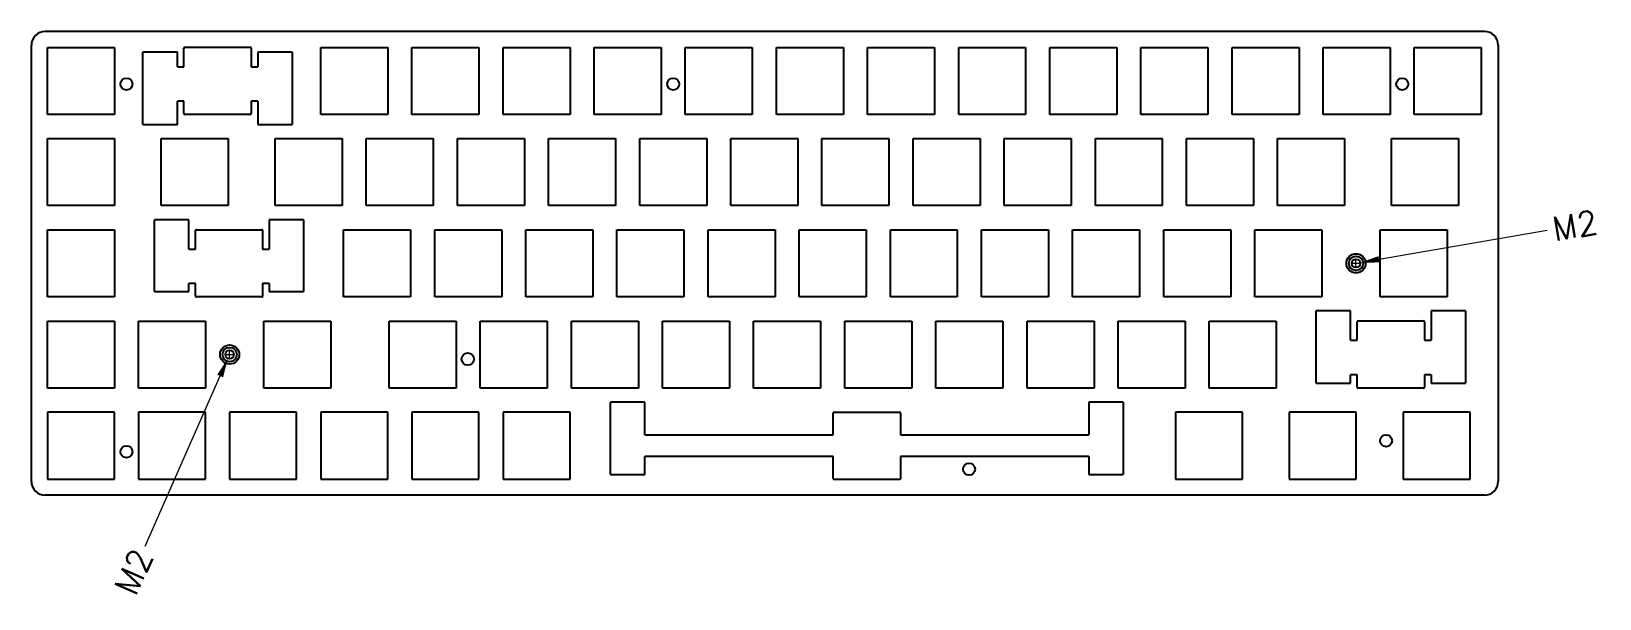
# Model space of a CAD drawing. Header units: millimetres. Extents: x 2562 to 4353, y 2000 to 2227.
# Drawn here: x 3024.2 to 3352, y 2072.8 to 2191.3 of the extents above; entities that cross this region are included whole.
import ezdxf

# ---------------------------------------------------------------- set-up
doc = ezdxf.new("R2010")
doc.units = ezdxf.units.MM
doc.styles.add('ROMANS', font='romans.shx', dxfattribs={"bigfont": 'gbcbig.shx'})
doc.dimstyles.new('铝板', dxfattribs={"dimtxt": 5, "dimasz": 4, "dimexe": 1, "dimexo": 1, "dimgap": 1.5, "dimtad": 0, "dimzin": 0, "dimdsep": 46, "dimtxsty": 'ROMANS', "dimcen": 1, "dimclrd": 4, "dimclre": 4, "dimclrt": 6, "dimadec": 0, "dimazin": 0, "dimtm": 1e-09, "dimtfac": 0.8, "dimtofl": 0, "dimtmove": 0, "dimatfit": 3, "dimfxl": 0, "dimtolj": 1, "dimtzin": 0, "dimlwd": 20, "dimlwe": 20, "dimarcsym": 0})

# ---------------------------------------------------------------- blocks, each defined once
blk = doc.blocks.new('*D49')
at = {"color": 4, "lineweight": 20, "transparency": 16777216}
for p, q in [((3065.65, 2122.76), (3065.65, 2124.76)), ((3064.65, 2123.76), (3066.65, 2123.76)), ((3047.97, 2083.76), (3063.67, 2119.28))]:
    blk.add_line(p, q, dxfattribs=at)
at = {"color": 4, "transparency": 16777216}
blk.add_solid([(3063.06, 2119.55), (3064.28, 2119.01), (3065.29, 2122.94)], dxfattribs=at)
at = {"layer": 'Defpoints', "color": 0, "transparency": 16777216}
for p in [(3066.02, 2124.58), (3065.29, 2122.94)]:
    blk.add_point(p, dxfattribs=at)
at = {"color": 6, "transparency": 16777216, "insert": (3045.58, 2078.36), "char_height": 5, "attachment_point": 5, "rotation": 66.1478, "style": 'ROMANS'}
blk.add_mtext('\\A1;M2', dxfattribs=at)
blk = doc.blocks.new('*D50')
at = {"color": 4, "lineweight": 20, "transparency": 16777216}
for p, q in [((3341.08, 2149.7), (3305.94, 2143.64)), ((3300.11, 2142.81), (3302.11, 2142.81)), ((3301.11, 2141.81), (3301.11, 2143.81))]:
    blk.add_line(p, q, dxfattribs=at)
at = {"color": 4, "transparency": 16777216}
blk.add_solid([(3305.83, 2144.3), (3306.06, 2142.99), (3302, 2142.96)], dxfattribs=at)
at = {"layer": 'Defpoints', "color": 0, "transparency": 16777216}
for p in [(3300.23, 2142.66), (3302, 2142.96)]:
    blk.add_point(p, dxfattribs=at)
at = {"color": 6, "transparency": 16777216, "insert": (3346.89, 2150.71), "char_height": 5, "attachment_point": 5, "rotation": 9.7882, "style": 'ROMANS'}
blk.add_mtext('\\A1;M2', dxfattribs=at)

msp = doc.modelspace()

# ---------------------------------------------------------------- linework, layer by layer
at = {"color": 7, "linetype": 'Continuous'}
for p, q in [((3327.955, 2191.259), (3027.105, 2191.259)), ((3024.205, 2097.259), (3024.205, 2188.359)), ((3027.555, 2173.909), (3027.555, 2187.909)), ((3027.555, 2187.909), (3041.555, 2187.909)), ((3041.555, 2187.909), (3041.555, 2173.909)), ((3047.525, 2171.809), (3047.525, 2186.909)), ((3054.725, 2186.909), (3047.525, 2186.909)), ((3054.725, 2183.889), (3054.725, 2186.909)), ((3056.1, 2183.889), (3056.1, 2187.734)), ((3056.3, 2187.934), (3069.95, 2187.934)), ((3070.15, 2187.734), (3070.15, 2183.889)), ((3071.525, 2186.909), (3071.525, 2183.889)), ((3078.725, 2186.909), (3071.525, 2186.909)), ((3078.725, 2186.909), (3078.725, 2171.809)), ((3084.705, 2173.909), (3084.705, 2187.909)), ((3084.705, 2187.909), (3098.705, 2187.909)), ((3098.705, 2187.909), (3098.705, 2173.909)), ((3103.755, 2173.909), (3103.755, 2187.909)), ((3103.755, 2187.909), (3117.755, 2187.909)), ((3117.755, 2187.909), (3117.755, 2173.909)), ((3122.805, 2173.909), (3122.805, 2187.909)), ((3122.805, 2187.909), (3136.805, 2187.909)), ((3136.805, 2187.909), (3136.805, 2173.909)), ((3141.855, 2173.909), (3141.855, 2187.909)), ((3141.855, 2187.909), (3155.855, 2187.909)), ((3155.855, 2187.909), (3155.855, 2173.909)), ((3160.905, 2173.909), (3160.905, 2187.909)), ((3160.905, 2187.909), (3174.905, 2187.909)), ((3174.905, 2187.909), (3174.905, 2173.909)), ((3179.955, 2173.909), (3179.955, 2187.909)), ((3179.955, 2187.909), (3193.955, 2187.909)), ((3193.955, 2187.909), (3193.955, 2173.909)), ((3199.005, 2173.909), (3199.005, 2187.909)), ((3199.005, 2187.909), (3213.005, 2187.909)), ((3213.005, 2187.909), (3213.005, 2173.909)), ((3218.055, 2173.909), (3218.055, 2187.909)), ((3218.055, 2187.909), (3232.055, 2187.909)), ((3232.055, 2187.909), (3232.055, 2173.909)), ((3237.105, 2187.909), (3251.105, 2187.909)), ((3237.105, 2173.909), (3237.105, 2187.909)), ((3251.105, 2187.909), (3251.105, 2173.909)), ((3256.155, 2187.909), (3270.155, 2187.909)), ((3256.155, 2173.909), (3256.155, 2187.909)), ((3270.155, 2187.909), (3270.155, 2173.909)), ((3275.205, 2187.909), (3289.205, 2187.909)), ((3275.205, 2173.909), (3275.205, 2187.909)), ((3289.205, 2187.909), (3289.205, 2173.909)), ((3294.255, 2187.909), (3308.255, 2187.909)), ((3294.255, 2173.909), (3294.255, 2187.909)), ((3308.255, 2187.909), (3308.255, 2173.909)), ((3313.305, 2187.909), (3327.305, 2187.909)), ((3313.305, 2173.909), (3313.305, 2187.909)), ((3327.305, 2187.909), (3327.305, 2173.909)), ((3330.855, 2188.359), (3330.855, 2097.259)), ((3054.725, 2183.889), (3056.1, 2183.889)), ((3070.15, 2183.889), (3071.525, 2183.889)), ((3041.555, 2173.909), (3027.555, 2173.909)), ((3054.725, 2171.809), (3054.725, 2176.679)), ((3056.1, 2176.679), (3054.725, 2176.679)), ((3056.1, 2174.084), (3056.1, 2176.679)), ((3069.95, 2173.884), (3056.3, 2173.884)), ((3070.15, 2176.679), (3070.15, 2174.084)), ((3071.525, 2176.679), (3070.15, 2176.679)), ((3071.525, 2176.679), (3071.525, 2171.809)), ((3098.705, 2173.909), (3084.705, 2173.909)), ((3117.755, 2173.909), (3103.755, 2173.909)), ((3136.805, 2173.909), (3122.805, 2173.909)), ((3155.855, 2173.909), (3141.855, 2173.909)), ((3174.905, 2173.909), (3160.905, 2173.909)), ((3193.955, 2173.909), (3179.955, 2173.909)), ((3213.005, 2173.909), (3199.005, 2173.909)), ((3232.055, 2173.909), (3218.055, 2173.909)), ((3251.105, 2173.909), (3237.105, 2173.909)), ((3270.155, 2173.909), (3256.155, 2173.909)), ((3289.205, 2173.909), (3275.205, 2173.909)), ((3308.255, 2173.909), (3294.255, 2173.909)), ((3327.305, 2173.909), (3313.305, 2173.909)), ((3047.525, 2171.809), (3054.725, 2171.809)), ((3071.525, 2171.809), (3078.725, 2171.809)), ((3027.555, 2154.859), (3027.555, 2168.859)), ((3027.555, 2168.859), (3041.555, 2168.859)), ((3041.555, 2168.859), (3041.555, 2154.859)), ((3051.365, 2154.859), (3051.365, 2168.859)), ((3051.365, 2168.859), (3065.365, 2168.859)), ((3065.365, 2168.859), (3065.365, 2154.859)), ((3075.175, 2154.859), (3075.175, 2168.859)), ((3075.175, 2168.859), (3089.175, 2168.859)), ((3089.175, 2168.859), (3089.175, 2154.859)), ((3094.225, 2154.859), (3094.225, 2168.859)), ((3094.225, 2168.859), (3108.225, 2168.859)), ((3108.225, 2168.859), (3108.225, 2154.859)), ((3113.275, 2154.859), (3113.275, 2168.859)), ((3113.275, 2168.859), (3127.275, 2168.859)), ((3127.275, 2168.859), (3127.275, 2154.859)), ((3132.325, 2154.859), (3132.325, 2168.859)), ((3132.325, 2168.859), (3146.325, 2168.859)), ((3146.325, 2168.859), (3146.325, 2154.859)), ((3151.375, 2154.859), (3151.375, 2168.859)), ((3151.375, 2168.859), (3165.375, 2168.859)), ((3165.375, 2168.859), (3165.375, 2154.859)), ((3170.425, 2154.859), (3170.425, 2168.859)), ((3170.425, 2168.859), (3184.425, 2168.859)), ((3184.425, 2168.859), (3184.425, 2154.859)), ((3189.475, 2154.859), (3189.475, 2168.859)), ((3189.475, 2168.859), (3203.475, 2168.859)), ((3203.475, 2168.859), (3203.475, 2154.859)), ((3208.525, 2154.859), (3208.525, 2168.859)), ((3208.525, 2168.859), (3222.525, 2168.859)), ((3222.525, 2168.859), (3222.525, 2154.859)), ((3227.575, 2168.859), (3241.575, 2168.859)), ((3227.575, 2154.859), (3227.575, 2168.859)), ((3241.575, 2168.859), (3241.575, 2154.859)), ((3246.625, 2168.859), (3260.625, 2168.859)), ((3246.625, 2154.859), (3246.625, 2168.859)), ((3260.625, 2168.859), (3260.625, 2154.859)), ((3265.675, 2168.859), (3279.675, 2168.859)), ((3265.675, 2154.859), (3265.675, 2168.859)), ((3279.675, 2168.859), (3279.675, 2154.859)), ((3284.725, 2168.859), (3298.725, 2168.859)), ((3284.725, 2154.859), (3284.725, 2168.859)), ((3298.725, 2168.859), (3298.725, 2154.859)), ((3308.555, 2168.859), (3322.555, 2168.859)), ((3308.555, 2154.859), (3308.555, 2168.859)), ((3322.555, 2168.859), (3322.555, 2154.859)), ((3041.555, 2154.859), (3027.555, 2154.859)), ((3065.365, 2154.859), (3051.365, 2154.859)), ((3089.175, 2154.859), (3075.175, 2154.859)), ((3108.225, 2154.859), (3094.225, 2154.859)), ((3127.275, 2154.859), (3113.275, 2154.859)), ((3146.325, 2154.859), (3132.325, 2154.859)), ((3165.375, 2154.859), (3151.375, 2154.859)), ((3184.425, 2154.859), (3170.425, 2154.859)), ((3203.475, 2154.859), (3189.475, 2154.859)), ((3222.525, 2154.859), (3208.525, 2154.859)), ((3241.575, 2154.859), (3227.575, 2154.859)), ((3260.625, 2154.859), (3246.625, 2154.859)), ((3279.675, 2154.859), (3265.675, 2154.859)), ((3298.725, 2154.859), (3284.725, 2154.859)), ((3322.555, 2154.859), (3308.555, 2154.859)), ((3049.925, 2136.909), (3049.925, 2151.909)), ((3057.125, 2151.909), (3049.925, 2151.909)), ((3057.125, 2145.789), (3057.125, 2151.909)), ((3073.925, 2151.909), (3073.925, 2145.789)), ((3081.125, 2151.909), (3073.925, 2151.909)), ((3081.125, 2151.909), (3081.125, 2136.909)), ((3027.555, 2135.809), (3027.555, 2149.809)), ((3027.555, 2149.809), (3041.555, 2149.809)), ((3041.555, 2149.809), (3041.555, 2135.809)), ((3058.5, 2145.789), (3058.5, 2149.634)), ((3058.7, 2149.834), (3072.35, 2149.834)), ((3072.55, 2149.634), (3072.55, 2145.789)), ((3089.475, 2135.809), (3089.475, 2149.809)), ((3089.475, 2149.809), (3103.475, 2149.809)), ((3103.475, 2149.809), (3103.475, 2135.809)), ((3108.525, 2135.809), (3108.525, 2149.809)), ((3108.525, 2149.809), (3122.525, 2149.809)), ((3122.525, 2149.809), (3122.525, 2135.809)), ((3127.575, 2135.809), (3127.575, 2149.809)), ((3127.575, 2149.809), (3141.575, 2149.809)), ((3141.575, 2149.809), (3141.575, 2135.809)), ((3146.625, 2135.809), (3146.625, 2149.809)), ((3146.625, 2149.809), (3160.625, 2149.809)), ((3160.625, 2149.809), (3160.625, 2135.809)), ((3165.675, 2135.809), (3165.675, 2149.809)), ((3165.675, 2149.809), (3179.675, 2149.809)), ((3179.675, 2149.809), (3179.675, 2135.809)), ((3184.725, 2135.809), (3184.725, 2149.809)), ((3184.725, 2149.809), (3198.725, 2149.809)), ((3198.725, 2149.809), (3198.725, 2135.809)), ((3203.775, 2149.809), (3217.775, 2149.809)), ((3203.775, 2135.809), (3203.775, 2149.809)), ((3217.775, 2149.809), (3217.775, 2135.809)), ((3222.825, 2149.809), (3236.825, 2149.809)), ((3222.825, 2135.809), (3222.825, 2149.809)), ((3236.825, 2149.809), (3236.825, 2135.809)), ((3241.875, 2149.809), (3255.875, 2149.809)), ((3241.875, 2135.809), (3241.875, 2149.809)), ((3255.875, 2149.809), (3255.875, 2135.809)), ((3260.925, 2149.809), (3274.925, 2149.809)), ((3260.925, 2135.809), (3260.925, 2149.809)), ((3274.925, 2149.809), (3274.925, 2135.809)), ((3279.975, 2149.809), (3293.975, 2149.809)), ((3279.975, 2135.809), (3279.975, 2149.809)), ((3293.975, 2149.809), (3293.975, 2135.809)), ((3306.165, 2149.809), (3320.165, 2149.809)), ((3306.165, 2135.809), (3306.165, 2149.809)), ((3320.165, 2149.809), (3320.165, 2135.809)), ((3057.125, 2145.789), (3058.5, 2145.789)), ((3072.55, 2145.789), (3073.925, 2145.789)), ((3057.125, 2136.909), (3057.125, 2138.579)), ((3058.5, 2138.579), (3057.125, 2138.579)), ((3058.5, 2135.984), (3058.5, 2138.579)), ((3072.55, 2138.579), (3072.55, 2135.984)), ((3073.925, 2138.579), (3072.55, 2138.579)), ((3073.925, 2138.579), (3073.925, 2136.909)), ((3041.555, 2135.809), (3027.555, 2135.809)), ((3049.925, 2136.909), (3057.125, 2136.909)), ((3072.35, 2135.784), (3058.7, 2135.784)), ((3073.925, 2136.909), (3081.125, 2136.909)), ((3103.475, 2135.809), (3089.475, 2135.809)), ((3122.525, 2135.809), (3108.525, 2135.809)), ((3141.575, 2135.809), (3127.575, 2135.809)), ((3160.625, 2135.809), (3146.625, 2135.809)), ((3179.675, 2135.809), (3165.675, 2135.809)), ((3198.725, 2135.809), (3184.725, 2135.809)), ((3217.775, 2135.809), (3203.775, 2135.809)), ((3236.825, 2135.809), (3222.825, 2135.809)), ((3255.875, 2135.809), (3241.875, 2135.809)), ((3274.925, 2135.809), (3260.925, 2135.809)), ((3293.975, 2135.809), (3279.975, 2135.809)), ((3320.165, 2135.809), (3306.165, 2135.809)), ((3299.995, 2132.859), (3292.795, 2132.859)), ((3292.795, 2117.759), (3292.795, 2132.859)), ((3299.995, 2126.739), (3299.995, 2132.859)), ((3323.995, 2132.859), (3316.795, 2132.859)), ((3316.795, 2132.859), (3316.795, 2126.739)), ((3323.995, 2132.859), (3323.995, 2117.759)), ((3027.555, 2116.759), (3027.555, 2130.759)), ((3027.555, 2130.759), (3041.555, 2130.759)), ((3041.555, 2130.759), (3041.555, 2116.759)), ((3046.605, 2116.759), (3046.605, 2130.759)), ((3046.605, 2130.759), (3060.605, 2130.759)), ((3060.605, 2130.759), (3060.605, 2116.759)), ((3072.8, 2116.759), (3072.8, 2130.759)), ((3072.8, 2130.759), (3086.8, 2130.759)), ((3086.8, 2130.759), (3086.8, 2116.759)), ((3098.995, 2116.759), (3098.995, 2130.759)), ((3098.995, 2130.759), (3112.995, 2130.759)), ((3112.995, 2130.759), (3112.995, 2116.759)), ((3118.045, 2116.759), (3118.045, 2130.759)), ((3118.045, 2130.759), (3132.045, 2130.759)), ((3132.045, 2130.759), (3132.045, 2116.759)), ((3137.095, 2116.759), (3137.095, 2130.759)), ((3137.095, 2130.759), (3151.095, 2130.759)), ((3151.095, 2130.759), (3151.095, 2116.759)), ((3156.145, 2116.759), (3156.145, 2130.759)), ((3156.145, 2130.759), (3170.145, 2130.759)), ((3170.145, 2130.759), (3170.145, 2116.759)), ((3175.195, 2130.759), (3189.195, 2130.759)), ((3175.195, 2116.759), (3175.195, 2130.759)), ((3189.195, 2130.759), (3189.195, 2116.759)), ((3194.245, 2130.759), (3208.245, 2130.759)), ((3194.245, 2116.759), (3194.245, 2130.759)), ((3208.245, 2130.759), (3208.245, 2116.759)), ((3213.295, 2130.759), (3227.295, 2130.759)), ((3213.295, 2116.759), (3213.295, 2130.759)), ((3227.295, 2130.759), (3227.295, 2116.759)), ((3232.345, 2130.759), (3246.345, 2130.759)), ((3232.345, 2116.759), (3232.345, 2130.759)), ((3246.345, 2130.759), (3246.345, 2116.759)), ((3251.395, 2130.759), (3265.395, 2130.759)), ((3251.395, 2116.759), (3251.395, 2130.759)), ((3265.395, 2130.759), (3265.395, 2116.759)), ((3270.445, 2130.759), (3284.445, 2130.759)), ((3270.445, 2116.759), (3270.445, 2130.759)), ((3284.445, 2130.759), (3284.445, 2116.759)), ((3301.37, 2126.739), (3301.37, 2130.584)), ((3301.57, 2130.784), (3315.22, 2130.784)), ((3315.42, 2130.584), (3315.42, 2126.739)), ((3299.995, 2126.739), (3301.37, 2126.739)), ((3315.42, 2126.739), (3316.795, 2126.739)), ((3301.37, 2119.529), (3299.995, 2119.529)), ((3299.995, 2117.759), (3299.995, 2119.529)), ((3301.37, 2116.934), (3301.37, 2119.529)), ((3316.795, 2119.529), (3315.42, 2119.529)), ((3315.42, 2119.529), (3315.42, 2116.934)), ((3316.795, 2119.529), (3316.795, 2117.759)), ((3041.555, 2116.759), (3027.555, 2116.759)), ((3060.605, 2116.759), (3046.605, 2116.759)), ((3086.8, 2116.759), (3072.8, 2116.759)), ((3112.995, 2116.759), (3098.995, 2116.759)), ((3132.045, 2116.759), (3118.045, 2116.759)), ((3151.095, 2116.759), (3137.095, 2116.759)), ((3170.145, 2116.759), (3156.145, 2116.759)), ((3189.195, 2116.759), (3175.195, 2116.759)), ((3208.245, 2116.759), (3194.245, 2116.759)), ((3227.295, 2116.759), (3213.295, 2116.759)), ((3246.345, 2116.759), (3232.345, 2116.759)), ((3265.395, 2116.759), (3251.395, 2116.759)), ((3284.445, 2116.759), (3270.445, 2116.759)), ((3292.795, 2117.759), (3299.995, 2117.759)), ((3315.22, 2116.734), (3301.57, 2116.734)), ((3316.795, 2117.759), (3323.995, 2117.759)), ((3027.555, 2111.709), (3027.555, 2097.709)), ((3041.555, 2111.709), (3027.555, 2111.709)), ((3041.555, 2097.709), (3041.555, 2111.709)), ((3046.605, 2111.709), (3046.605, 2097.709)), ((3060.605, 2111.709), (3046.605, 2111.709)), ((3060.605, 2097.709), (3060.605, 2111.709)), ((3065.655, 2111.709), (3065.655, 2097.709)), ((3079.655, 2111.709), (3065.655, 2111.709)), ((3079.655, 2097.709), (3079.655, 2111.709)), ((3084.705, 2111.709), (3084.705, 2097.709)), ((3098.705, 2111.709), (3084.705, 2111.709)), ((3098.705, 2097.709), (3098.705, 2111.709)), ((3103.755, 2111.709), (3103.755, 2097.709)), ((3117.755, 2111.709), (3103.755, 2111.709)), ((3117.755, 2097.709), (3117.755, 2111.709)), ((3122.805, 2111.709), (3122.805, 2097.709)), ((3136.805, 2111.709), (3122.805, 2111.709)), ((3136.805, 2097.709), (3136.805, 2111.709)), ((3145.255, 2098.709), (3145.255, 2113.809)), ((3152.455, 2113.809), (3145.255, 2113.809)), ((3152.455, 2106.959), (3152.455, 2113.809)), ((3191.83, 2106.959), (3191.83, 2111.534)), ((3192.03, 2111.734), (3205.68, 2111.734)), ((3205.88, 2111.534), (3205.88, 2106.959)), ((3252.455, 2113.809), (3245.255, 2113.809)), ((3245.255, 2113.809), (3245.255, 2106.959)), ((3252.455, 2113.809), (3252.455, 2098.709)), ((3277.355, 2111.709), (3263.355, 2111.709)), ((3263.355, 2111.709), (3263.355, 2097.709)), ((3277.355, 2097.709), (3277.355, 2111.709)), ((3301.155, 2111.709), (3287.155, 2111.709)), ((3287.155, 2111.709), (3287.155, 2097.709)), ((3301.155, 2097.709), (3301.155, 2111.709)), ((3324.955, 2111.709), (3310.955, 2111.709)), ((3310.955, 2111.709), (3310.955, 2097.709)), ((3324.955, 2097.709), (3324.955, 2111.709)), ((3152.455, 2106.959), (3191.83, 2106.959)), ((3205.88, 2106.959), (3245.255, 2106.959)), ((3191.83, 2102.459), (3152.455, 2102.459)), ((3152.455, 2098.709), (3152.455, 2102.459)), ((3191.83, 2097.884), (3191.83, 2102.459)), ((3245.255, 2102.459), (3205.88, 2102.459)), ((3205.88, 2102.459), (3205.88, 2097.884)), ((3245.255, 2102.459), (3245.255, 2098.709)), ((3145.255, 2098.709), (3152.455, 2098.709)), ((3245.255, 2098.709), (3252.455, 2098.709)), ((3027.555, 2097.709), (3041.555, 2097.709)), ((3046.605, 2097.709), (3060.605, 2097.709)), ((3065.655, 2097.709), (3079.655, 2097.709)), ((3084.705, 2097.709), (3098.705, 2097.709)), ((3103.755, 2097.709), (3117.755, 2097.709)), ((3122.805, 2097.709), (3136.805, 2097.709)), ((3205.68, 2097.684), (3192.03, 2097.684)), ((3263.355, 2097.709), (3277.355, 2097.709)), ((3287.155, 2097.709), (3301.155, 2097.709)), ((3310.955, 2097.709), (3324.955, 2097.709)), ((3327.955, 2094.359), (3027.105, 2094.359))]:
    msp.add_line(p, q, dxfattribs=at)
for centre, radius in [((3044.08, 2180.259), 1.25), ((3158.38, 2180.259), 1.25), ((3310.78, 2180.259), 1.25), ((3301.115, 2142.809), 2), ((3301.115, 2142.809), 1.5), ((3301.115, 2142.809), 0.9), ((3065.655, 2123.759), 2), ((3065.655, 2123.759), 1.5), ((3065.655, 2123.759), 0.9), ((3115.43, 2122.809), 1.3), ((3307.405, 2105.759), 1.25), ((3044.08, 2103.459), 1.25), ((3220.23, 2099.809), 1.25)]:
    msp.add_circle(centre, radius, dxfattribs=at)
for centre, radius, start, end in [((3027.105, 2188.359), 2.9, 90, 180), ((3327.955, 2188.359), 2.9, 0, 90), ((3056.3, 2187.734), 0.2, 90, 180), ((3069.95, 2187.734), 0.2, 360, 90), ((3056.3, 2174.084), 0.2, 180, 270), ((3069.95, 2174.084), 0.2, 270, 0), ((3058.7, 2149.634), 0.2, 90, 180), ((3072.35, 2149.634), 0.2, 360, 90), ((3058.7, 2135.984), 0.2, 180, 270), ((3072.35, 2135.984), 0.2, 270, 0), ((3301.57, 2130.584), 0.2, 90, 180), ((3315.22, 2130.584), 0.2, 360, 90), ((3301.57, 2116.934), 0.2, 180, 270), ((3315.22, 2116.934), 0.2, 270, 0), ((3192.03, 2111.534), 0.2, 90, 180), ((3205.68, 2111.534), 0.2, 360, 90), ((3027.105, 2097.259), 2.9, 180, 270), ((3192.03, 2097.884), 0.2, 180, 270.00001), ((3205.68, 2097.884), 0.2, 269.99999, 0), ((3327.955, 2097.259), 2.9, 270, 0)]:
    msp.add_arc(centre, radius, start, end, dxfattribs=at)

# ---------------------------------------------------------------- dimensions: what is measured, and where the dimension line sits
for p1, p2, picture, middle in [((3300.228, 2142.656), (3302.001, 2142.962), '*D50', (3346.894, 2150.707)), ((3066.019, 2124.582), (3065.291, 2122.936), '*D49', (3045.583, 2078.362))]:
    dim = msp.add_diameter_dim_2p(p1=p1, p2=p2, text='M2', dimstyle='铝板')
    dim.commit()
    dim.dimension.update_dxf_attribs({"geometry": picture, "text_midpoint": middle, "dimtype": 163})

doc.saveas('drawing.dxf')
